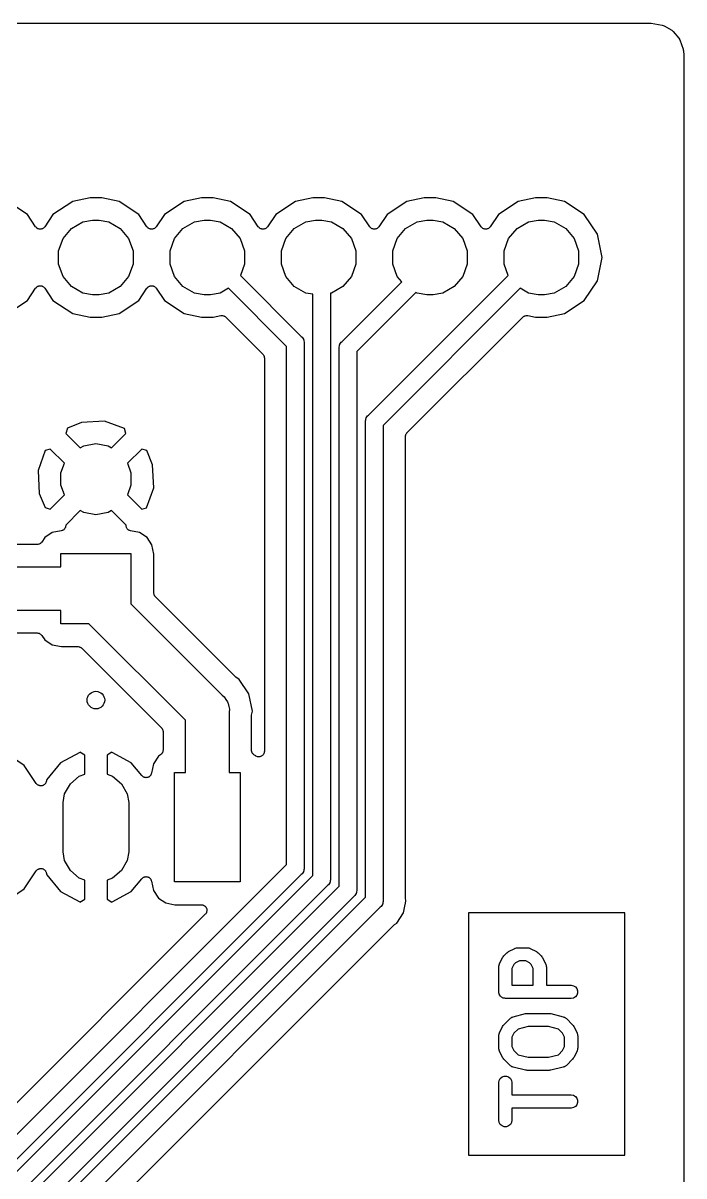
# Model space of a CAD drawing. Extents: x 106 to 188.7, y -135.7 to -88.7.
# Drawn here: x 173.6 to 188.67, y -115 to -88.7 of the extents above; entities that cross this region are included whole.
import ezdxf

# ---------------------------------------------------------------- set-up
doc = ezdxf.new("R2010")
doc.units = 0
doc.header["$MEASUREMENT"] = 0
doc.layers.add('BLACK', color=7, linetype='CONTINUOUS')

msp = doc.modelspace()

# ---------------------------------------------------------------- linework, layer by layer
at = {"layer": 'BLACK', "linetype": 'CONTINUOUS'}
for p, q in [((106.71, -88.696), (187.9, -88.696)), ((187.9, -88.696), (187.911, -88.6979)), ((187.911, -88.6979), (187.922, -88.6979)), ((187.922, -88.6979), (188.179, -88.7431)), ((188.179, -88.7431), (188.22, -88.7582)), ((188.22, -88.7582), (188.393, -88.858)), ((188.393, -88.858), (188.393, -88.858)), ((188.393, -88.858), (188.427, -88.8863)), ((188.427, -88.8863), (188.555, -89.0392)), ((188.555, -89.0392), (188.577, -89.0773)), ((188.577, -89.0773), (188.656, -89.2936)), ((188.656, -89.2936), (188.658, -89.3099)), ((188.658, -89.3099), (188.663, -89.3259)), ((188.663, -89.3259), (188.672, -89.4268)), ((188.672, -89.4268), (188.671, -89.4324)), ((188.671, -89.4324), (188.672, -89.4379)), ((188.672, -89.4379), (188.672, -127.777)), ((173.699, -93.0644), (173.25, -92.7643)), ((174.73, -92.7643), (174.281, -93.0644)), ((175.126, -92.6855), (174.73, -92.7643)), ((175.394, -92.6855), (175.126, -92.6855)), ((175.79, -92.7643), (175.394, -92.6855)), ((176.239, -93.0644), (175.79, -92.7643)), ((177.27, -92.7643), (176.821, -93.0644)), ((177.666, -92.6855), (177.27, -92.7643)), ((177.934, -92.6855), (177.666, -92.6855)), ((178.33, -92.7643), (177.934, -92.6855)), ((178.779, -93.0644), (178.33, -92.7643)), ((179.81, -92.7643), (179.361, -93.0644)), ((180.206, -92.6855), (179.81, -92.7643)), ((180.474, -92.6855), (180.206, -92.6855)), ((180.87, -92.7643), (180.474, -92.6855)), ((181.319, -93.0644), (180.87, -92.7643)), ((182.35, -92.7643), (181.901, -93.0644)), ((182.746, -92.6855), (182.35, -92.7643)), ((183.014, -92.6855), (182.746, -92.6855)), ((183.41, -92.7643), (183.014, -92.6855)), ((183.859, -93.0644), (183.41, -92.7643)), ((184.89, -92.7643), (184.441, -93.0644)), ((185.286, -92.6855), (184.89, -92.7643)), ((185.554, -92.6855), (185.286, -92.6855)), ((185.95, -92.7643), (185.554, -92.6855)), ((186.399, -93.0644), (185.95, -92.7643)), ((173.884, -93.3418), (173.699, -93.0644)), ((174.281, -93.0644), (174.096, -93.3418)), ((176.424, -93.3418), (176.239, -93.0644)), ((176.821, -93.0644), (176.636, -93.3418)), ((178.964, -93.3418), (178.779, -93.0644)), ((179.361, -93.0644), (179.176, -93.3418)), ((181.504, -93.3418), (181.319, -93.0644)), ((181.901, -93.0644), (181.716, -93.3418)), ((184.044, -93.3418), (183.859, -93.0644)), ((184.441, -93.0644), (184.256, -93.3418)), ((186.699, -93.5136), (186.399, -93.0644)), ((173.894, -93.3518), (173.884, -93.3418)), ((173.902, -93.363), (173.894, -93.3518)), ((174.086, -93.3518), (174.078, -93.363)), ((174.096, -93.3418), (174.086, -93.3518)), ((174.705, -93.3823), (174.965, -93.2324)), ((174.965, -93.2324), (175.186, -93.1935)), ((175.186, -93.1935), (175.334, -93.1935)), ((175.334, -93.1935), (175.555, -93.2324)), ((175.555, -93.2324), (175.815, -93.3823)), ((176.434, -93.3518), (176.424, -93.3418)), ((176.442, -93.363), (176.434, -93.3518)), ((176.626, -93.3518), (176.618, -93.363)), ((176.636, -93.3418), (176.626, -93.3518)), ((177.245, -93.3823), (177.505, -93.2324)), ((177.505, -93.2324), (177.726, -93.1935)), ((177.726, -93.1935), (177.874, -93.1935)), ((177.874, -93.1935), (178.095, -93.2324)), ((178.095, -93.2324), (178.355, -93.3823)), ((178.974, -93.3518), (178.964, -93.3418)), ((178.982, -93.363), (178.974, -93.3518)), ((179.166, -93.3518), (179.158, -93.363)), ((179.176, -93.3418), (179.166, -93.3518)), ((179.785, -93.3823), (180.045, -93.2324)), ((180.045, -93.2324), (180.266, -93.1935)), ((180.266, -93.1935), (180.414, -93.1935)), ((180.414, -93.1935), (180.635, -93.2324)), ((180.635, -93.2324), (180.895, -93.3823)), ((181.514, -93.3518), (181.504, -93.3418)), ((181.522, -93.363), (181.514, -93.3518)), ((181.706, -93.3518), (181.698, -93.363)), ((181.716, -93.3418), (181.706, -93.3518)), ((182.325, -93.3823), (182.585, -93.2324)), ((182.585, -93.2324), (182.806, -93.1935)), ((182.806, -93.1935), (182.954, -93.1935)), ((182.954, -93.1935), (183.175, -93.2324)), ((183.175, -93.2324), (183.435, -93.3823)), ((184.054, -93.3518), (184.044, -93.3418)), ((184.062, -93.363), (184.054, -93.3518)), ((184.246, -93.3518), (184.238, -93.363)), ((184.256, -93.3418), (184.246, -93.3518)), ((184.865, -93.3823), (185.125, -93.2324)), ((185.125, -93.2324), (185.346, -93.1935)), ((185.346, -93.1935), (185.494, -93.1935)), ((185.494, -93.1935), (185.715, -93.2324)), ((185.715, -93.2324), (185.975, -93.3823)), ((173.909, -93.3676), (173.902, -93.363)), ((173.915, -93.3737), (173.909, -93.3676)), ((173.927, -93.3798), (173.915, -93.3737)), ((173.939, -93.3875), (173.927, -93.3798)), ((173.947, -93.3895), (173.939, -93.3875)), ((173.954, -93.3932), (173.947, -93.3895)), ((173.968, -93.3947), (173.954, -93.3932)), ((173.982, -93.398), (173.968, -93.3947)), ((173.99, -93.3971), (173.982, -93.398)), ((173.998, -93.398), (173.99, -93.3971)), ((174.012, -93.3947), (173.998, -93.398)), ((174.026, -93.3932), (174.012, -93.3947)), ((174.033, -93.3895), (174.026, -93.3932)), ((174.041, -93.3875), (174.033, -93.3895)), ((174.053, -93.3798), (174.041, -93.3875)), ((174.065, -93.3737), (174.053, -93.3798)), ((174.071, -93.3676), (174.065, -93.3737)), ((174.078, -93.363), (174.071, -93.3676)), ((174.41, -93.8936), (174.513, -93.6119)), ((174.513, -93.6119), (174.705, -93.3823)), ((175.815, -93.3823), (176.007, -93.6119)), ((176.007, -93.6119), (176.11, -93.8936)), ((176.449, -93.3676), (176.442, -93.363)), ((176.455, -93.3737), (176.449, -93.3676)), ((176.467, -93.3798), (176.455, -93.3737)), ((176.479, -93.3875), (176.467, -93.3798)), ((176.487, -93.3895), (176.479, -93.3875)), ((176.494, -93.3932), (176.487, -93.3895)), ((176.508, -93.3947), (176.494, -93.3932)), ((176.522, -93.398), (176.508, -93.3947)), ((176.53, -93.3971), (176.522, -93.398)), ((176.538, -93.398), (176.53, -93.3971)), ((176.552, -93.3947), (176.538, -93.398)), ((176.566, -93.3932), (176.552, -93.3947)), ((176.573, -93.3895), (176.566, -93.3932)), ((176.581, -93.3875), (176.573, -93.3895)), ((176.593, -93.3798), (176.581, -93.3875)), ((176.605, -93.3737), (176.593, -93.3798)), ((176.611, -93.3676), (176.605, -93.3737)), ((176.618, -93.363), (176.611, -93.3676)), ((176.95, -93.8936), (177.053, -93.6119)), ((177.053, -93.6119), (177.245, -93.3823)), ((178.355, -93.3823), (178.547, -93.6119)), ((178.547, -93.6119), (178.65, -93.8936)), ((178.989, -93.3676), (178.982, -93.363)), ((178.995, -93.3737), (178.989, -93.3676)), ((179.007, -93.3798), (178.995, -93.3737)), ((179.019, -93.3875), (179.007, -93.3798)), ((179.027, -93.3895), (179.019, -93.3875)), ((179.034, -93.3932), (179.027, -93.3895)), ((179.048, -93.3947), (179.034, -93.3932)), ((179.062, -93.398), (179.048, -93.3947)), ((179.07, -93.3971), (179.062, -93.398)), ((179.078, -93.398), (179.07, -93.3971)), ((179.092, -93.3947), (179.078, -93.398)), ((179.106, -93.3932), (179.092, -93.3947)), ((179.113, -93.3895), (179.106, -93.3932)), ((179.121, -93.3875), (179.113, -93.3895)), ((179.133, -93.3798), (179.121, -93.3875)), ((179.145, -93.3737), (179.133, -93.3798)), ((179.151, -93.3676), (179.145, -93.3737)), ((179.158, -93.363), (179.151, -93.3676)), ((179.49, -93.8936), (179.593, -93.6119)), ((179.593, -93.6119), (179.785, -93.3823)), ((180.895, -93.3823), (181.087, -93.6119)), ((181.087, -93.6119), (181.19, -93.8936)), ((181.529, -93.3676), (181.522, -93.363)), ((181.535, -93.3737), (181.529, -93.3676)), ((181.547, -93.3798), (181.535, -93.3737)), ((181.559, -93.3875), (181.547, -93.3798)), ((181.567, -93.3895), (181.559, -93.3875)), ((181.574, -93.3932), (181.567, -93.3895)), ((181.588, -93.3947), (181.574, -93.3932)), ((181.602, -93.398), (181.588, -93.3947)), ((181.61, -93.3971), (181.602, -93.398)), ((181.618, -93.398), (181.61, -93.3971)), ((181.632, -93.3947), (181.618, -93.398)), ((181.646, -93.3932), (181.632, -93.3947)), ((181.653, -93.3895), (181.646, -93.3932)), ((181.661, -93.3875), (181.653, -93.3895)), ((181.673, -93.3798), (181.661, -93.3875)), ((181.685, -93.3737), (181.673, -93.3798)), ((181.691, -93.3676), (181.685, -93.3737)), ((181.698, -93.363), (181.691, -93.3676)), ((182.03, -93.8936), (182.133, -93.6119)), ((182.133, -93.6119), (182.325, -93.3823)), ((183.435, -93.3823), (183.627, -93.6119)), ((183.627, -93.6119), (183.73, -93.8936)), ((184.069, -93.3676), (184.062, -93.363)), ((184.075, -93.3737), (184.069, -93.3676)), ((184.087, -93.3798), (184.075, -93.3737)), ((184.099, -93.3875), (184.087, -93.3798)), ((184.107, -93.3895), (184.099, -93.3875)), ((184.114, -93.3932), (184.107, -93.3895)), ((184.128, -93.3947), (184.114, -93.3932)), ((184.142, -93.398), (184.128, -93.3947)), ((184.15, -93.3971), (184.142, -93.398)), ((184.158, -93.398), (184.15, -93.3971)), ((184.172, -93.3947), (184.158, -93.398)), ((184.186, -93.3932), (184.172, -93.3947)), ((184.193, -93.3895), (184.186, -93.3932)), ((184.201, -93.3875), (184.193, -93.3895)), ((184.213, -93.3798), (184.201, -93.3875)), ((184.225, -93.3737), (184.213, -93.3798)), ((184.231, -93.3676), (184.225, -93.3737)), ((184.238, -93.363), (184.231, -93.3676)), ((184.57, -93.8936), (184.673, -93.6119)), ((184.673, -93.6119), (184.865, -93.3823)), ((185.975, -93.3823), (186.167, -93.6119)), ((186.167, -93.6119), (186.27, -93.8936)), ((186.805, -94.0435), (186.699, -93.5136)), ((174.41, -94.1934), (174.41, -93.8936)), ((176.11, -93.8936), (176.11, -94.1934)), ((176.95, -94.1934), (176.95, -93.8936)), ((178.65, -93.8936), (178.65, -94.1934)), ((179.49, -94.1934), (179.49, -93.8936)), ((181.19, -93.8936), (181.19, -94.1934)), ((182.03, -94.1934), (182.03, -93.8936)), ((183.73, -93.8936), (183.73, -94.1934)), ((184.57, -94.1934), (184.57, -93.8936)), ((186.27, -93.8936), (186.27, -94.1934)), ((186.699, -94.5734), (186.805, -94.0435)), ((174.513, -94.4751), (174.41, -94.1934)), ((176.11, -94.1934), (176.007, -94.4751)), ((177.053, -94.4751), (176.95, -94.1934)), ((178.65, -94.1934), (178.556, -94.4528)), ((179.593, -94.4751), (179.49, -94.1934)), ((181.19, -94.1934), (181.087, -94.4751)), ((182.133, -94.4751), (182.03, -94.1934)), ((183.73, -94.1934), (183.627, -94.4751)), ((184.664, -94.4528), (184.57, -94.1934)), ((186.27, -94.1934), (186.167, -94.4751)), ((174.705, -94.7047), (174.513, -94.4751)), ((176.007, -94.4751), (175.815, -94.7047)), ((177.245, -94.7047), (177.053, -94.4751)), ((178.556, -94.4528), (179.945, -95.8424)), ((179.785, -94.7047), (179.593, -94.4751)), ((180.875, -95.9564), (182.235, -94.5966)), ((181.087, -94.4751), (180.895, -94.7047)), ((181.475, -97.6424), (184.664, -94.4528)), ((182.235, -94.5966), (182.133, -94.4751)), ((183.627, -94.4751), (183.435, -94.7047)), ((186.167, -94.4751), (185.975, -94.7047)), ((186.399, -95.0226), (186.699, -94.5734)), ((173.699, -95.0226), (173.884, -94.7452)), ((173.884, -94.7452), (173.894, -94.7352)), ((173.894, -94.7352), (173.902, -94.724)), ((173.902, -94.724), (173.909, -94.7194)), ((173.909, -94.7194), (173.915, -94.7133)), ((173.915, -94.7133), (173.927, -94.7072)), ((173.927, -94.7072), (173.939, -94.6995)), ((173.939, -94.6995), (173.947, -94.6975)), ((173.947, -94.6975), (173.954, -94.6938)), ((173.954, -94.6938), (173.968, -94.6923)), ((173.968, -94.6923), (173.982, -94.689)), ((173.982, -94.689), (173.99, -94.6899)), ((173.99, -94.6899), (173.998, -94.689)), ((173.998, -94.689), (174.012, -94.6923)), ((174.012, -94.6923), (174.026, -94.6938)), ((174.026, -94.6938), (174.033, -94.6975)), ((174.033, -94.6975), (174.041, -94.6995)), ((174.041, -94.6995), (174.053, -94.7072)), ((174.053, -94.7072), (174.065, -94.7133)), ((174.065, -94.7133), (174.071, -94.7194)), ((174.071, -94.7194), (174.078, -94.724)), ((174.078, -94.724), (174.086, -94.7352)), ((174.086, -94.7352), (174.096, -94.7452)), ((174.096, -94.7452), (174.281, -95.0226)), ((174.965, -94.8546), (174.705, -94.7047)), ((175.186, -94.8935), (174.965, -94.8546)), ((175.334, -94.8935), (175.186, -94.8935)), ((175.555, -94.8546), (175.334, -94.8935)), ((175.815, -94.7047), (175.555, -94.8546)), ((176.239, -95.0226), (176.424, -94.7452)), ((176.424, -94.7452), (176.434, -94.7352)), ((176.434, -94.7352), (176.442, -94.724)), ((176.442, -94.724), (176.449, -94.7194)), ((176.449, -94.7194), (176.455, -94.7133)), ((176.455, -94.7133), (176.467, -94.7072)), ((176.467, -94.7072), (176.479, -94.6995)), ((176.479, -94.6995), (176.487, -94.6975)), ((176.487, -94.6975), (176.494, -94.6938)), ((176.494, -94.6938), (176.508, -94.6923)), ((176.508, -94.6923), (176.522, -94.689)), ((176.522, -94.689), (176.53, -94.6899)), ((176.53, -94.6899), (176.538, -94.689)), ((176.538, -94.689), (176.552, -94.6923)), ((176.552, -94.6923), (176.566, -94.6938)), ((176.566, -94.6938), (176.573, -94.6975)), ((176.573, -94.6975), (176.581, -94.6995)), ((176.581, -94.6995), (176.593, -94.7072)), ((176.593, -94.7072), (176.605, -94.7133)), ((176.605, -94.7133), (176.611, -94.7194)), ((176.611, -94.7194), (176.618, -94.724)), ((176.618, -94.724), (176.626, -94.7352)), ((176.626, -94.7352), (176.636, -94.7452)), ((176.636, -94.7452), (176.821, -95.0226)), ((177.505, -94.8546), (177.245, -94.7047)), ((177.726, -94.8935), (177.505, -94.8546)), ((177.874, -94.8935), (177.726, -94.8935)), ((178.095, -94.8546), (177.874, -94.8935)), ((178.283, -94.746), (178.095, -94.8546)), ((179.61, -96.0728), (178.283, -94.746)), ((180.045, -94.8546), (179.785, -94.7047)), ((180.21, -94.8837), (180.045, -94.8546)), ((180.21, -108.138), (180.21, -94.8837)), ((180.635, -94.8546), (180.61, -94.859)), ((180.61, -94.859), (180.61, -108.212)), ((180.895, -94.7047), (180.635, -94.8546)), ((182.558, -94.839), (181.21, -96.1869)), ((184.937, -94.746), (181.81, -97.8728)), ((182.585, -94.8546), (182.558, -94.839)), ((182.806, -94.8935), (182.585, -94.8546)), ((182.954, -94.8935), (182.806, -94.8935)), ((183.175, -94.8546), (182.954, -94.8935)), ((183.435, -94.7047), (183.175, -94.8546)), ((185.125, -94.8546), (184.937, -94.746)), ((185.346, -94.8935), (185.125, -94.8546)), ((185.494, -94.8935), (185.346, -94.8935)), ((185.715, -94.8546), (185.494, -94.8935)), ((185.975, -94.7047), (185.715, -94.8546)), ((173.25, -95.3227), (173.699, -95.0226)), ((174.281, -95.0226), (174.73, -95.3227)), ((175.79, -95.3227), (176.239, -95.0226)), ((176.821, -95.0226), (177.27, -95.3227)), ((185.95, -95.3227), (186.399, -95.0226)), ((174.73, -95.3227), (175.126, -95.4015)), ((175.126, -95.4015), (175.394, -95.4015)), ((175.394, -95.4015), (175.79, -95.3227)), ((177.27, -95.3227), (177.666, -95.4015)), ((177.666, -95.4015), (177.934, -95.4015)), ((177.934, -95.4015), (178.106, -95.3672)), ((178.106, -95.3672), (178.124, -95.3668)), ((178.124, -95.3668), (178.142, -95.3653)), ((178.142, -95.3653), (178.146, -95.3663)), ((178.146, -95.3663), (178.15, -95.3662)), ((178.15, -95.3662), (178.167, -95.372)), ((178.167, -95.372), (178.185, -95.3767)), ((178.185, -95.3767), (178.188, -95.3791)), ((178.188, -95.3791), (178.192, -95.3804)), ((178.192, -95.3804), (178.206, -95.3917)), ((178.206, -95.3917), (178.221, -95.402)), ((178.221, -95.402), (179.065, -96.246)), ((182.355, -98.0461), (184.999, -95.402)), ((184.999, -95.402), (185.014, -95.3917)), ((185.014, -95.3917), (185.028, -95.3804)), ((185.028, -95.3804), (185.032, -95.3791)), ((185.032, -95.3791), (185.035, -95.3767)), ((185.035, -95.3767), (185.053, -95.372)), ((185.053, -95.372), (185.07, -95.3662)), ((185.07, -95.3662), (185.074, -95.3663)), ((185.074, -95.3663), (185.078, -95.3653)), ((185.078, -95.3653), (185.096, -95.3668)), ((185.096, -95.3668), (185.114, -95.3672)), ((185.114, -95.3672), (185.286, -95.4015)), ((185.286, -95.4015), (185.554, -95.4015)), ((185.554, -95.4015), (185.95, -95.3227)), ((179.945, -95.8424), (179.966, -95.8594)), ((179.966, -95.8594), (179.979, -95.8824)), ((179.979, -95.8824), (179.994, -95.9041)), ((179.994, -95.9041), (179.996, -95.9128)), ((179.996, -95.9128), (180.001, -95.9205)), ((180.001, -95.9205), (180.005, -95.9466)), ((180.005, -95.9466), (180.012, -95.9723)), ((180.012, -95.9723), (180.01, -95.9987)), ((180.841, -95.9964), (180.854, -95.9735)), ((180.854, -95.9735), (180.875, -95.9564)), ((179.065, -96.246), (179.068, -96.2506)), ((179.068, -96.2506), (179.072, -96.2542)), ((179.072, -96.2542), (179.081, -96.2686)), ((179.61, -107.889), (179.61, -96.0728)), ((180.01, -95.9987), (180.01, -107.963)), ((180.808, -96.0863), (180.815, -96.0607)), ((180.81, -96.1127), (180.808, -96.0863)), ((180.81, -108.386), (180.81, -96.1127)), ((180.815, -96.0607), (180.819, -96.0346)), ((180.819, -96.0346), (180.824, -96.0268)), ((180.824, -96.0268), (180.826, -96.0182)), ((180.826, -96.0182), (180.841, -95.9964)), ((181.21, -96.1869), (181.21, -108.46)), ((179.081, -96.2686), (179.09, -96.2822)), ((179.09, -96.2822), (179.092, -96.2876)), ((179.092, -96.2876), (179.094, -96.2924)), ((179.094, -96.2924), (179.097, -96.3087)), ((179.097, -96.3087), (179.101, -96.3248)), ((179.101, -96.3248), (179.101, -96.3303)), ((179.101, -96.3303), (179.102, -96.3358)), ((179.102, -96.3358), (179.102, -105.309)), ((174.935, -97.806), (174.61, -97.9404)), ((175.458, -97.7811), (174.935, -97.806)), ((175.911, -97.944), (175.458, -97.7811)), ((181.408, -97.7723), (181.415, -97.7467)), ((181.41, -97.7987), (181.408, -97.7723)), ((181.41, -108.635), (181.41, -97.7987)), ((181.415, -97.7467), (181.419, -97.7205)), ((181.419, -97.7205), (181.424, -97.7128)), ((181.424, -97.7128), (181.426, -97.7042)), ((181.426, -97.7042), (181.441, -97.6824)), ((181.441, -97.6824), (181.454, -97.6595)), ((181.454, -97.6595), (181.475, -97.6424)), ((174.61, -97.9404), (174.575, -98.0562)), ((174.575, -98.0562), (174.902, -98.3829)), ((175.618, -98.3829), (175.945, -98.0562)), ((175.945, -98.0562), (175.911, -97.944)), ((181.81, -97.8728), (181.81, -108.709)), ((182.323, -98.1088), (182.326, -98.0924)), ((182.326, -98.0924), (182.328, -98.0876)), ((182.328, -98.0876), (182.33, -98.0822)), ((182.33, -98.0822), (182.339, -98.0686)), ((182.339, -98.0686), (182.348, -98.0542)), ((182.348, -98.0542), (182.352, -98.0506)), ((182.352, -98.0506), (182.355, -98.0461)), ((174.902, -98.3829), (174.982, -98.3366)), ((174.982, -98.3366), (175.26, -98.2877)), ((175.26, -98.2877), (175.538, -98.3366)), ((175.538, -98.3366), (175.618, -98.3829)), ((182.318, -98.1248), (182.323, -98.1088)), ((182.319, -98.1304), (182.318, -98.1248)), ((182.318, -98.1359), (182.319, -98.1304)), ((182.318, -108.635), (182.318, -98.1359)), ((174.104, -98.4491), (173.941, -98.9024)), ((174.216, -98.4154), (174.104, -98.4491)), ((174.54, -98.7392), (174.216, -98.4154)), ((176.304, -98.4154), (175.98, -98.7392)), ((176.42, -98.4502), (176.304, -98.4154)), ((176.554, -98.7747), (176.42, -98.4502)), ((174.46, -98.9589), (174.54, -98.7392)), ((175.98, -98.7392), (176.06, -98.9589)), ((176.579, -99.2976), (176.554, -98.7747)), ((173.941, -98.9024), (173.966, -99.4253)), ((174.46, -99.2411), (174.46, -98.9589)), ((176.06, -98.9589), (176.06, -99.2411)), ((174.54, -99.4608), (174.46, -99.2411)), ((176.06, -99.2411), (175.98, -99.4608)), ((176.416, -99.7509), (176.579, -99.2976)), ((173.966, -99.4253), (174.1, -99.7498)), ((174.216, -99.7846), (174.54, -99.4608)), ((175.98, -99.4608), (176.304, -99.7846)), ((174.1, -99.7498), (174.216, -99.7846)), ((174.902, -99.8171), (174.572, -100.147)), ((174.982, -99.8634), (174.902, -99.8171)), ((175.26, -99.9123), (174.982, -99.8634)), ((175.538, -99.8634), (175.26, -99.9123)), ((175.618, -99.8171), (175.538, -99.8634)), ((175.948, -100.147), (175.618, -99.8171)), ((176.304, -99.7846), (176.416, -99.7509)), ((174.566, -100.196), (174.564, -100.201)), ((174.569, -100.179), (174.566, -100.196)), ((174.573, -100.162), (174.569, -100.179)), ((174.572, -100.147), (174.573, -100.153)), ((174.573, -100.153), (174.572, -100.157)), ((174.572, -100.157), (174.573, -100.162)), ((175.947, -100.153), (175.948, -100.147)), ((175.948, -100.157), (175.947, -100.153)), ((175.947, -100.162), (175.948, -100.157)), ((175.951, -100.179), (175.947, -100.162)), ((175.954, -100.196), (175.951, -100.179)), ((175.956, -100.201), (175.954, -100.196)), ((174.094, -100.434), (174.026, -100.536)), ((174.262, -100.321), (174.094, -100.434)), ((174.471, -100.28), (174.262, -100.321)), ((174.487, -100.274), (174.471, -100.28)), ((174.503, -100.269), (174.487, -100.274)), ((174.507, -100.266), (174.503, -100.269)), ((174.512, -100.264), (174.507, -100.266)), ((174.525, -100.253), (174.512, -100.264)), ((174.539, -100.242), (174.525, -100.253)), ((174.541, -100.238), (174.539, -100.242)), ((174.545, -100.235), (174.541, -100.238)), ((174.553, -100.22), (174.545, -100.235)), ((174.563, -100.205), (174.553, -100.22)), ((174.564, -100.201), (174.563, -100.205)), ((175.957, -100.205), (175.956, -100.201)), ((175.967, -100.22), (175.957, -100.205)), ((175.975, -100.235), (175.967, -100.22)), ((175.979, -100.238), (175.975, -100.235)), ((175.981, -100.242), (175.979, -100.238)), ((175.995, -100.253), (175.981, -100.242)), ((176.008, -100.264), (175.995, -100.253)), ((176.013, -100.266), (176.008, -100.264)), ((176.017, -100.269), (176.013, -100.266)), ((176.033, -100.274), (176.017, -100.269)), ((176.049, -100.28), (176.033, -100.274)), ((176.258, -100.321), (176.049, -100.28)), ((176.426, -100.434), (176.258, -100.321)), ((176.539, -100.602), (176.426, -100.434)), ((173.92, -100.592), (173.016, -100.592)), ((173.938, -100.589), (173.92, -100.592)), ((173.956, -100.587), (173.938, -100.589)), ((173.959, -100.585), (173.956, -100.587)), ((173.964, -100.584), (173.959, -100.585)), ((173.979, -100.575), (173.964, -100.584)), ((173.995, -100.567), (173.979, -100.575)), ((173.998, -100.564), (173.995, -100.567)), ((174.002, -100.562), (173.998, -100.564)), ((174.013, -100.549), (174.002, -100.562)), ((174.026, -100.536), (174.013, -100.549)), ((176.58, -100.813), (176.539, -100.602)), ((174.46, -100.8), (176.06, -100.8)), ((174.46, -101.1), (174.46, -100.8)), ((176.06, -100.8), (176.06, -101.947)), ((176.58, -101.696), (176.58, -100.813)), ((125.169, -101.1), (174.46, -101.1)), ((176.581, -101.702), (176.58, -101.696)), ((176.581, -101.707), (176.581, -101.702)), ((176.585, -101.723), (176.581, -101.707)), ((176.588, -101.74), (176.585, -101.723)), ((176.591, -101.745), (176.588, -101.74)), ((176.592, -101.75), (176.591, -101.745)), ((176.602, -101.764), (176.592, -101.75)), ((176.61, -101.778), (176.602, -101.764)), ((176.06, -101.947), (178.138, -104.025)), ((176.614, -101.782), (176.61, -101.778)), ((176.618, -101.786), (176.614, -101.782)), ((178.434, -103.602), (176.618, -101.786)), ((174.46, -102.1), (126.169, -102.1)), ((174.46, -102.4), (174.46, -102.1)), ((175.099, -102.4), (174.46, -102.4)), ((177.3, -104.601), (175.099, -102.4)), ((163.474, -102.608), (173.92, -102.608)), ((173.92, -102.608), (173.938, -102.611)), ((173.938, -102.611), (173.956, -102.613)), ((173.956, -102.613), (173.959, -102.615)), ((173.959, -102.615), (173.964, -102.616)), ((173.964, -102.616), (173.979, -102.625)), ((173.979, -102.625), (173.995, -102.633)), ((173.995, -102.633), (173.998, -102.636)), ((173.998, -102.636), (174.002, -102.638)), ((174.002, -102.638), (174.013, -102.651)), ((174.013, -102.651), (174.026, -102.664)), ((174.026, -102.664), (174.094, -102.766)), ((174.094, -102.766), (174.262, -102.879)), ((174.262, -102.879), (174.473, -102.92)), ((174.473, -102.92), (174.848, -102.92)), ((174.848, -102.92), (174.854, -102.921)), ((174.854, -102.921), (174.859, -102.921)), ((174.859, -102.921), (174.875, -102.925)), ((174.875, -102.925), (174.892, -102.928)), ((174.892, -102.928), (174.897, -102.931)), ((174.897, -102.931), (174.902, -102.932)), ((174.902, -102.932), (174.916, -102.942)), ((174.916, -102.942), (174.93, -102.95)), ((174.93, -102.95), (174.934, -102.954)), ((174.934, -102.954), (174.938, -102.958)), ((174.938, -102.958), (176.755, -104.774)), ((178.444, -103.609), (178.434, -103.602)), ((178.453, -103.618), (178.444, -103.609)), ((178.527, -103.667), (178.453, -103.618)), ((178.75, -104.001), (178.527, -103.667)), ((178.138, -104.025), (178.189, -104.068)), ((178.189, -104.068), (178.222, -104.125)), ((178.222, -104.125), (178.26, -104.179)), ((178.828, -104.394), (178.75, -104.001)), ((178.26, -104.179), (178.266, -104.201)), ((178.266, -104.201), (178.277, -104.22)), ((178.277, -104.22), (178.289, -104.286)), ((178.289, -104.286), (178.306, -104.35)), ((178.306, -104.35), (178.3, -104.416)), ((178.81, -104.481), (178.828, -104.394)), ((177.3, -105.789), (177.3, -104.601)), ((178.3, -104.416), (178.3, -105.789)), ((178.808, -104.506), (178.81, -104.493)), ((178.808, -105.283), (178.808, -104.506)), ((178.81, -104.493), (178.81, -104.481)), ((176.755, -104.774), (176.758, -104.779)), ((176.758, -104.779), (176.762, -104.782)), ((176.762, -104.782), (176.771, -104.797)), ((176.771, -104.797), (176.78, -104.81)), ((176.78, -104.81), (176.782, -104.816)), ((176.782, -104.816), (176.784, -104.821)), ((176.784, -104.821), (176.787, -104.837)), ((176.787, -104.837), (176.792, -104.853)), ((176.792, -104.853), (176.791, -104.859)), ((176.791, -104.859), (176.792, -104.864)), ((176.792, -104.864), (176.792, -105.283)), ((173.627, -105.632), (173.211, -105.354)), ((174.891, -105.332), (174.453, -105.569)), ((174.897, -105.33), (174.891, -105.332)), ((175.006, -105.393), (174.897, -105.33)), ((175.006, -105.833), (175.006, -105.393)), ((175.623, -105.33), (175.514, -105.393)), ((175.514, -105.393), (175.514, -105.833)), ((175.629, -105.332), (175.623, -105.33)), ((176.067, -105.569), (175.629, -105.332)), ((176.684, -105.423), (176.571, -105.591)), ((176.736, -105.388), (176.684, -105.423)), ((176.749, -105.376), (176.736, -105.388)), ((176.762, -105.364), (176.749, -105.376)), ((176.764, -105.361), (176.762, -105.364)), ((176.767, -105.358), (176.764, -105.361)), ((176.775, -105.342), (176.767, -105.358)), ((176.784, -105.326), (176.775, -105.342)), ((176.785, -105.322), (176.784, -105.326)), ((176.787, -105.318), (176.785, -105.322)), ((176.789, -105.3), (176.787, -105.318)), ((176.792, -105.283), (176.789, -105.3)), ((178.811, -105.3), (178.808, -105.283)), ((178.813, -105.318), (178.811, -105.3)), ((178.815, -105.322), (178.813, -105.318)), ((178.816, -105.326), (178.815, -105.322)), ((178.825, -105.342), (178.816, -105.326)), ((178.833, -105.358), (178.825, -105.342)), ((178.836, -105.361), (178.833, -105.358)), ((178.838, -105.364), (178.836, -105.361)), ((178.851, -105.376), (178.838, -105.364)), ((178.864, -105.388), (178.851, -105.376)), ((178.904, -105.415), (178.864, -105.388)), ((178.908, -105.417), (178.904, -105.415)), ((178.911, -105.419), (178.908, -105.417)), ((178.928, -105.425), (178.911, -105.419)), ((178.945, -105.433), (178.928, -105.425)), ((178.949, -105.433), (178.945, -105.433)), ((178.953, -105.434), (178.949, -105.433)), ((178.971, -105.434), (178.953, -105.434)), ((178.989, -105.435), (178.971, -105.434)), ((178.993, -105.434), (178.989, -105.435)), ((178.997, -105.434), (178.993, -105.434)), ((179.014, -105.428), (178.997, -105.434)), ((179.031, -105.423), (179.014, -105.428)), ((179.035, -105.421), (179.031, -105.423)), ((179.038, -105.419), (179.035, -105.421)), ((179.052, -105.408), (179.038, -105.419)), ((179.067, -105.397), (179.052, -105.408)), ((179.069, -105.394), (179.067, -105.397)), ((179.072, -105.391), (179.069, -105.394)), ((179.081, -105.375), (179.072, -105.391)), ((179.091, -105.36), (179.081, -105.375)), ((179.092, -105.356), (179.091, -105.36)), ((179.094, -105.353), (179.092, -105.356)), ((179.097, -105.335), (179.094, -105.353)), ((179.102, -105.318), (179.097, -105.335)), ((179.102, -105.309), (179.101, -105.313)), ((179.101, -105.313), (179.102, -105.318)), ((173.9, -106.041), (173.627, -105.632)), ((174.453, -105.569), (174.144, -105.952)), ((176.305, -105.864), (176.067, -105.569)), ((176.571, -105.591), (176.528, -105.809)), ((174.144, -105.952), (174.128, -106.006)), ((174.677, -106.049), (174.879, -105.879)), ((174.879, -105.879), (175.006, -105.833)), ((175.514, -105.833), (175.641, -105.879)), ((175.641, -105.879), (175.843, -106.049)), ((176.313, -105.871), (176.305, -105.864)), ((176.32, -105.879), (176.313, -105.871)), ((176.33, -105.885), (176.32, -105.879)), ((176.338, -105.893), (176.33, -105.885)), ((176.348, -105.896), (176.338, -105.893)), ((176.358, -105.902), (176.348, -105.896)), ((176.369, -105.904), (176.358, -105.902)), ((176.379, -105.908), (176.369, -105.904)), ((176.39, -105.909), (176.379, -105.908)), ((176.401, -105.911), (176.39, -105.909)), ((176.412, -105.909), (176.401, -105.911)), ((176.423, -105.909), (176.412, -105.909)), ((176.434, -105.906), (176.423, -105.909)), ((176.444, -105.904), (176.434, -105.906)), ((176.454, -105.899), (176.444, -105.904)), ((176.465, -105.895), (176.454, -105.899)), ((176.474, -105.888), (176.465, -105.895)), ((176.483, -105.883), (176.474, -105.888)), ((176.491, -105.874), (176.483, -105.883)), ((176.499, -105.867), (176.491, -105.874)), ((176.505, -105.858), (176.499, -105.867)), ((176.512, -105.85), (176.505, -105.858)), ((176.516, -105.839), (176.512, -105.85)), ((176.522, -105.829), (176.516, -105.839)), ((176.524, -105.819), (176.522, -105.829)), ((176.528, -105.809), (176.524, -105.819)), ((177.05, -108.289), (177.05, -105.789)), ((177.05, -105.789), (177.3, -105.789)), ((178.3, -105.789), (178.55, -105.789)), ((178.55, -105.789), (178.55, -108.289)), ((173.908, -106.049), (173.9, -106.041)), ((173.914, -106.058), (173.908, -106.049)), ((173.923, -106.065), (173.914, -106.058)), ((173.931, -106.073), (173.923, -106.065)), ((173.94, -106.078), (173.931, -106.073)), ((173.949, -106.084), (173.94, -106.078)), ((173.96, -106.087), (173.949, -106.084)), ((173.97, -106.092), (173.96, -106.087)), ((173.981, -106.093), (173.97, -106.092)), ((173.991, -106.097), (173.981, -106.093)), ((174.003, -106.096), (173.991, -106.097)), ((174.014, -106.097), (174.003, -106.096)), ((174.025, -106.094), (174.014, -106.097)), ((174.035, -106.094), (174.025, -106.094)), ((174.046, -106.089), (174.035, -106.094)), ((174.057, -106.087), (174.046, -106.089)), ((174.066, -106.081), (174.057, -106.087)), ((174.076, -106.076), (174.066, -106.081)), ((174.084, -106.068), (174.076, -106.076)), ((174.094, -106.062), (174.084, -106.068)), ((174.1, -106.053), (174.094, -106.062)), ((174.108, -106.046), (174.1, -106.053)), ((174.113, -106.036), (174.108, -106.046)), ((174.12, -106.026), (174.113, -106.036)), ((174.123, -106.016), (174.12, -106.026)), ((174.128, -106.006), (174.123, -106.016)), ((174.544, -106.279), (174.677, -106.049)), ((175.843, -106.049), (175.976, -106.279)), ((174.51, -106.473), (174.544, -106.279)), ((174.51, -107.605), (174.51, -106.473)), ((175.976, -106.279), (176.01, -106.473)), ((176.01, -106.473), (176.01, -107.605)), ((174.544, -107.799), (174.51, -107.605)), ((174.677, -108.029), (174.544, -107.799)), ((175.976, -107.799), (175.843, -108.029)), ((176.01, -107.605), (175.976, -107.799)), ((160.392, -127.107), (179.61, -107.889)), ((173.627, -108.446), (173.9, -108.037)), ((173.9, -108.037), (173.908, -108.029)), ((173.908, -108.029), (173.914, -108.02)), ((173.914, -108.02), (173.923, -108.013)), ((173.923, -108.013), (173.931, -108.005)), ((173.931, -108.005), (173.94, -108)), ((173.94, -108), (173.949, -107.994)), ((173.949, -107.994), (173.96, -107.991)), ((173.96, -107.991), (173.97, -107.986)), ((173.97, -107.986), (173.981, -107.985)), ((173.981, -107.985), (173.991, -107.981)), ((173.991, -107.981), (174.003, -107.982)), ((174.003, -107.982), (174.014, -107.981)), ((174.014, -107.981), (174.025, -107.984)), ((174.025, -107.984), (174.035, -107.984)), ((174.035, -107.984), (174.046, -107.989)), ((174.046, -107.989), (174.057, -107.991)), ((174.057, -107.991), (174.066, -107.997)), ((174.066, -107.997), (174.076, -108.002)), ((174.076, -108.002), (174.084, -108.01)), ((174.084, -108.01), (174.094, -108.016)), ((174.094, -108.016), (174.1, -108.025)), ((174.1, -108.025), (174.108, -108.032)), ((174.108, -108.032), (174.113, -108.042)), ((174.113, -108.042), (174.12, -108.052)), ((174.12, -108.052), (174.123, -108.062)), ((174.123, -108.062), (174.128, -108.072)), ((174.128, -108.072), (174.144, -108.126)), ((174.879, -108.199), (174.677, -108.029)), ((175.843, -108.029), (175.641, -108.199)), ((179.979, -108.08), (179.966, -108.103)), ((179.994, -108.058), (179.979, -108.08)), ((179.996, -108.049), (179.994, -108.058)), ((180.001, -108.041), (179.996, -108.049)), ((180.005, -108.015), (180.001, -108.041)), ((180.012, -107.99), (180.005, -108.015)), ((180.01, -107.963), (180.012, -107.99)), ((179.945, -108.12), (160.67, -127.395)), ((161.155, -127.193), (180.21, -108.138)), ((174.144, -108.126), (174.453, -108.509)), ((175.006, -108.245), (174.879, -108.199)), ((175.006, -108.685), (175.006, -108.245)), ((175.641, -108.199), (175.514, -108.245)), ((175.514, -108.245), (175.514, -108.685)), ((176.067, -108.509), (176.305, -108.214)), ((176.305, -108.214), (176.313, -108.207)), ((176.313, -108.207), (176.32, -108.199)), ((176.32, -108.199), (176.33, -108.193)), ((176.33, -108.193), (176.338, -108.185)), ((176.338, -108.185), (176.348, -108.182)), ((176.348, -108.182), (176.358, -108.176)), ((176.358, -108.176), (176.369, -108.174)), ((176.369, -108.174), (176.379, -108.17)), ((176.379, -108.17), (176.39, -108.169)), ((176.39, -108.169), (176.401, -108.167)), ((176.401, -108.167), (176.412, -108.169)), ((176.412, -108.169), (176.423, -108.169)), ((176.423, -108.169), (176.434, -108.172)), ((176.434, -108.172), (176.444, -108.174)), ((176.444, -108.174), (176.454, -108.179)), ((176.454, -108.179), (176.465, -108.183)), ((176.465, -108.183), (176.474, -108.19)), ((176.474, -108.19), (176.483, -108.195)), ((176.483, -108.195), (176.491, -108.204)), ((176.491, -108.204), (176.499, -108.211)), ((176.499, -108.211), (176.505, -108.22)), ((176.505, -108.22), (176.512, -108.228)), ((176.512, -108.228), (176.516, -108.239)), ((176.516, -108.239), (176.522, -108.249)), ((176.522, -108.249), (176.524, -108.259)), ((176.524, -108.259), (176.528, -108.269)), ((176.528, -108.269), (176.571, -108.487)), ((178.55, -108.289), (177.05, -108.289)), ((179.966, -108.103), (179.945, -108.12)), ((180.566, -108.351), (180.545, -108.368)), ((180.579, -108.328), (180.566, -108.351)), ((180.594, -108.306), (180.579, -108.328)), ((180.596, -108.298), (180.594, -108.306)), ((180.601, -108.29), (180.596, -108.298)), ((180.605, -108.264), (180.601, -108.29)), ((180.612, -108.238), (180.605, -108.264)), ((180.61, -108.212), (180.612, -108.238)), ((180.545, -108.368), (161.49, -127.423)), ((163.695, -125.501), (180.81, -108.386)), ((173.211, -108.724), (173.627, -108.446)), ((174.453, -108.509), (174.891, -108.746)), ((175.629, -108.746), (176.067, -108.509)), ((176.571, -108.487), (176.684, -108.655)), ((181.166, -108.6), (181.145, -108.617)), ((181.179, -108.577), (181.166, -108.6)), ((181.194, -108.555), (181.179, -108.577)), ((181.196, -108.546), (181.194, -108.555)), ((181.201, -108.539), (181.196, -108.546)), ((181.205, -108.512), (181.201, -108.539)), ((181.212, -108.487), (181.205, -108.512)), ((181.21, -108.46), (181.212, -108.487)), ((181.145, -108.617), (164.03, -125.732)), ((164.965, -125.08), (181.41, -108.635)), ((181.745, -108.865), (165.3, -125.31)), ((174.891, -108.746), (174.897, -108.748)), ((174.897, -108.748), (175.006, -108.685)), ((175.514, -108.685), (175.623, -108.748)), ((175.623, -108.748), (175.629, -108.746)), ((176.684, -108.655), (176.852, -108.768)), ((176.852, -108.768), (177.063, -108.809)), ((177.063, -108.809), (177.665, -108.809)), ((177.665, -108.809), (177.681, -108.812)), ((177.681, -108.812), (177.698, -108.814)), ((177.698, -108.814), (177.703, -108.816)), ((177.703, -108.816), (177.708, -108.817)), ((177.708, -108.817), (177.723, -108.825)), ((177.723, -108.825), (177.738, -108.832)), ((177.738, -108.832), (177.741, -108.836)), ((177.741, -108.836), (177.746, -108.839)), ((177.746, -108.839), (177.757, -108.852)), ((177.757, -108.852), (177.769, -108.864)), ((177.769, -108.864), (177.771, -108.869)), ((177.771, -108.869), (177.775, -108.873)), ((177.775, -108.873), (177.78, -108.889)), ((181.766, -108.848), (181.745, -108.865)), ((181.779, -108.825), (181.766, -108.848)), ((181.794, -108.803), (181.779, -108.825)), ((181.796, -108.795), (181.794, -108.803)), ((181.801, -108.787), (181.796, -108.795)), ((181.805, -108.761), (181.801, -108.787)), ((181.812, -108.735), (181.805, -108.761)), ((181.81, -108.709), (181.812, -108.735)), ((182.277, -108.994), (182.307, -108.843)), ((182.307, -108.843), (182.32, -108.775)), ((182.32, -108.648), (182.318, -108.635)), ((182.32, -108.66), (182.32, -108.648)), ((182.332, -108.718), (182.32, -108.66)), ((182.32, -108.775), (182.332, -108.718)), ((182.32, -108.775), (182.32, -108.775)), ((177.754, -109.026), (160.296, -126.485)), ((177.764, -109.013), (177.754, -109.026)), ((177.775, -109), (177.764, -109.013)), ((177.777, -108.995), (177.775, -109)), ((177.78, -108.99), (177.777, -108.995)), ((177.78, -108.889), (177.787, -108.904)), ((177.784, -108.974), (177.78, -108.99)), ((177.79, -108.958), (177.784, -108.974)), ((177.787, -108.904), (177.788, -108.909)), ((177.788, -108.909), (177.79, -108.914)), ((177.79, -108.914), (177.79, -108.931)), ((177.79, -108.931), (177.791, -108.948)), ((177.791, -108.948), (177.79, -108.953)), ((177.79, -108.953), (177.79, -108.958)), ((182.12, -109.228), (182.277, -108.994)), ((183.757, -108.995), (183.757, -114.525)), ((187.323, -108.995), (183.757, -108.995)), ((187.323, -114.525), (187.323, -108.995)), ((165.845, -125.484), (182.052, -109.276)), ((182.052, -109.276), (182.063, -109.269)), ((182.063, -109.269), (182.072, -109.261)), ((182.072, -109.261), (182.12, -109.228)), ((184.564, -109.975), (184.635, -109.904)), ((184.635, -109.904), (184.655, -109.89)), ((184.655, -109.89), (184.674, -109.876)), ((184.674, -109.876), (184.817, -109.804)), ((184.817, -109.804), (184.825, -109.802)), ((184.825, -109.802), (184.833, -109.798)), ((184.833, -109.798), (184.85, -109.795)), ((184.85, -109.795), (184.867, -109.79)), ((184.867, -109.79), (184.876, -109.79)), ((184.876, -109.79), (184.884, -109.789)), ((184.884, -109.789), (185.099, -109.789)), ((185.099, -109.789), (185.107, -109.79)), ((185.107, -109.79), (185.116, -109.79)), ((185.116, -109.79), (185.133, -109.795)), ((185.133, -109.795), (185.15, -109.798)), ((185.15, -109.798), (185.157, -109.802)), ((185.157, -109.802), (185.166, -109.804)), ((185.166, -109.804), (185.309, -109.876)), ((185.309, -109.876), (185.328, -109.89)), ((185.328, -109.89), (185.347, -109.904)), ((185.347, -109.904), (185.419, -109.975)), ((184.45, -110.207), (184.455, -110.19)), ((184.455, -110.19), (184.458, -110.173)), ((184.458, -110.173), (184.462, -110.165)), ((184.462, -110.165), (184.464, -110.157)), ((184.464, -110.157), (184.536, -110.014)), ((184.536, -110.014), (184.55, -109.995)), ((184.55, -109.995), (184.564, -109.975)), ((184.793, -110.17), (184.749, -110.26)), ((184.83, -110.133), (184.793, -110.17)), ((184.92, -110.089), (184.83, -110.133)), ((185.063, -110.089), (184.92, -110.089)), ((185.153, -110.133), (185.063, -110.089)), ((185.19, -110.17), (185.153, -110.133)), ((185.234, -110.26), (185.19, -110.17)), ((185.419, -109.975), (185.433, -109.995)), ((185.433, -109.995), (185.447, -110.014)), ((185.447, -110.014), (185.518, -110.157)), ((185.518, -110.157), (185.521, -110.165)), ((185.521, -110.165), (185.525, -110.173)), ((185.525, -110.173), (185.528, -110.19)), ((185.528, -110.19), (185.533, -110.207)), ((184.449, -110.224), (184.45, -110.216)), ((184.449, -110.796), (184.449, -110.224)), ((184.45, -110.216), (184.45, -110.207)), ((184.749, -110.26), (184.749, -110.646)), ((185.234, -110.646), (185.234, -110.26)), ((185.533, -110.207), (185.533, -110.216)), ((185.533, -110.216), (185.534, -110.224)), ((185.534, -110.224), (185.534, -110.646)), ((184.749, -110.646), (185.234, -110.646)), ((185.534, -110.646), (186.099, -110.646)), ((186.099, -110.646), (186.15, -110.655)), ((186.15, -110.655), (186.195, -110.681)), ((186.195, -110.681), (186.228, -110.721)), ((184.451, -110.809), (184.449, -110.796)), ((184.451, -110.822), (184.451, -110.809)), ((184.455, -110.834), (184.451, -110.822)), ((184.458, -110.847), (184.455, -110.834)), ((184.464, -110.858), (184.458, -110.847)), ((184.469, -110.871), (184.464, -110.858)), ((184.477, -110.881), (184.469, -110.871)), ((184.484, -110.892), (184.477, -110.881)), ((184.494, -110.901), (184.484, -110.892)), ((184.502, -110.911), (184.494, -110.901)), ((184.514, -110.917), (184.502, -110.911)), ((184.524, -110.926), (184.514, -110.917)), ((184.536, -110.93), (184.524, -110.926)), ((184.547, -110.937), (184.536, -110.93)), ((184.56, -110.939), (184.547, -110.937)), ((184.573, -110.943), (184.56, -110.939)), ((184.586, -110.943), (184.573, -110.943)), ((184.599, -110.946), (184.586, -110.943)), ((186.099, -110.946), (184.599, -110.946)), ((186.15, -110.937), (186.099, -110.946)), ((186.195, -110.911), (186.15, -110.937)), ((186.228, -110.871), (186.195, -110.911)), ((186.228, -110.721), (186.246, -110.77)), ((186.246, -110.822), (186.228, -110.871)), ((186.246, -110.77), (186.246, -110.822)), ((184.564, -111.547), (184.707, -111.404)), ((184.707, -111.404), (184.719, -111.396)), ((184.719, -111.396), (184.729, -111.386)), ((184.729, -111.386), (184.74, -111.381)), ((184.74, -111.381), (184.749, -111.374)), ((184.749, -111.374), (184.763, -111.37)), ((184.763, -111.37), (184.776, -111.364)), ((184.776, -111.364), (185.062, -111.293)), ((185.062, -111.293), (185.08, -111.292)), ((185.08, -111.292), (185.099, -111.289)), ((185.099, -111.289), (185.599, -111.289)), ((185.599, -111.289), (185.617, -111.292)), ((185.617, -111.292), (185.635, -111.293)), ((185.635, -111.293), (185.921, -111.364)), ((185.921, -111.364), (185.934, -111.37)), ((185.934, -111.37), (185.948, -111.374)), ((185.948, -111.374), (185.957, -111.381)), ((185.957, -111.381), (185.968, -111.386)), ((185.968, -111.386), (185.979, -111.396)), ((185.979, -111.396), (185.99, -111.404)), ((185.99, -111.404), (186.133, -111.547)), ((184.45, -111.779), (184.455, -111.762)), ((184.455, -111.762), (184.458, -111.744)), ((184.458, -111.744), (184.462, -111.737)), ((184.462, -111.737), (184.464, -111.729)), ((184.464, -111.729), (184.536, -111.586)), ((184.536, -111.586), (184.55, -111.566)), ((184.55, -111.566), (184.564, -111.547)), ((184.793, -111.742), (184.749, -111.831)), ((184.89, -111.645), (184.793, -111.742)), ((185.117, -111.589), (184.89, -111.645)), ((185.58, -111.589), (185.117, -111.589)), ((185.808, -111.645), (185.58, -111.589)), ((185.904, -111.742), (185.808, -111.645)), ((185.949, -111.831), (185.904, -111.742)), ((186.133, -111.547), (186.147, -111.566)), ((186.147, -111.566), (186.161, -111.586)), ((186.161, -111.586), (186.233, -111.729)), ((186.233, -111.729), (186.235, -111.737)), ((186.235, -111.737), (186.24, -111.744)), ((186.24, -111.744), (186.243, -111.762)), ((186.243, -111.762), (186.248, -111.779)), ((184.449, -111.796), (184.45, -111.787)), ((184.449, -112.081), (184.449, -111.796)), ((184.45, -111.787), (184.45, -111.779)), ((184.749, -111.831), (184.749, -112.046)), ((185.949, -112.046), (185.949, -111.831)), ((186.248, -111.779), (186.247, -111.787)), ((186.247, -111.787), (186.249, -111.796)), ((186.249, -111.796), (186.249, -112.081)), ((184.45, -112.09), (184.449, -112.081)), ((184.45, -112.099), (184.45, -112.09)), ((184.455, -112.115), (184.45, -112.099)), ((184.458, -112.133), (184.455, -112.115)), ((184.462, -112.14), (184.458, -112.133)), ((184.464, -112.149), (184.462, -112.14)), ((184.536, -112.291), (184.464, -112.149)), ((184.55, -112.311), (184.536, -112.291)), ((184.749, -112.046), (184.793, -112.135)), ((184.793, -112.135), (184.89, -112.232)), ((184.89, -112.232), (185.117, -112.289)), ((185.117, -112.289), (185.58, -112.289)), ((185.58, -112.289), (185.808, -112.232)), ((185.808, -112.232), (185.904, -112.135)), ((185.904, -112.135), (185.949, -112.046)), ((186.161, -112.291), (186.147, -112.311)), ((186.233, -112.149), (186.161, -112.291)), ((186.235, -112.14), (186.233, -112.149)), ((186.24, -112.133), (186.235, -112.14)), ((186.243, -112.115), (186.24, -112.133)), ((186.248, -112.099), (186.243, -112.115)), ((186.249, -112.081), (186.247, -112.09)), ((186.247, -112.09), (186.248, -112.099)), ((184.564, -112.33), (184.55, -112.311)), ((184.707, -112.473), (184.564, -112.33)), ((184.719, -112.481), (184.707, -112.473)), ((184.729, -112.491), (184.719, -112.481)), ((184.74, -112.496), (184.729, -112.491)), ((184.749, -112.503), (184.74, -112.496)), ((184.763, -112.507), (184.749, -112.503)), ((184.776, -112.513), (184.763, -112.507)), ((185.062, -112.584), (184.776, -112.513)), ((185.921, -112.513), (185.635, -112.584)), ((185.934, -112.507), (185.921, -112.513)), ((185.948, -112.503), (185.934, -112.507)), ((185.957, -112.496), (185.948, -112.503)), ((185.968, -112.491), (185.957, -112.496)), ((185.979, -112.481), (185.968, -112.491)), ((185.99, -112.473), (185.979, -112.481)), ((186.133, -112.33), (185.99, -112.473)), ((186.147, -112.311), (186.133, -112.33)), ((184.449, -112.867), (184.458, -112.816)), ((184.458, -112.816), (184.484, -112.771)), ((184.484, -112.771), (184.524, -112.737)), ((184.524, -112.737), (184.573, -112.719)), ((184.573, -112.719), (184.625, -112.719)), ((184.625, -112.719), (184.674, -112.737)), ((184.674, -112.737), (184.713, -112.771)), ((184.713, -112.771), (184.74, -112.816)), ((184.74, -112.816), (184.749, -112.867)), ((185.08, -112.585), (185.062, -112.584)), ((185.099, -112.589), (185.08, -112.585)), ((185.599, -112.589), (185.099, -112.589)), ((185.617, -112.585), (185.599, -112.589)), ((185.635, -112.584), (185.617, -112.585)), ((184.449, -113.724), (184.449, -112.867)), ((184.749, -112.867), (184.749, -113.146)), ((184.749, -113.146), (186.099, -113.146)), ((186.099, -113.146), (186.15, -113.155)), ((186.15, -113.155), (186.195, -113.181)), ((186.195, -113.181), (186.228, -113.221)), ((186.228, -113.221), (186.246, -113.27)), ((186.246, -113.322), (186.228, -113.371)), ((186.246, -113.27), (186.246, -113.322)), ((186.099, -113.446), (184.749, -113.446)), ((184.749, -113.446), (184.749, -113.724)), ((186.15, -113.437), (186.099, -113.446)), ((186.195, -113.411), (186.15, -113.437)), ((186.228, -113.371), (186.195, -113.411)), ((184.458, -113.776), (184.449, -113.724)), ((184.484, -113.821), (184.458, -113.776)), ((184.524, -113.854), (184.484, -113.821)), ((184.573, -113.872), (184.524, -113.854)), ((184.625, -113.872), (184.573, -113.872)), ((184.674, -113.854), (184.625, -113.872)), ((184.713, -113.821), (184.674, -113.854)), ((184.74, -113.776), (184.713, -113.821)), ((184.749, -113.724), (184.74, -113.776)), ((183.757, -114.525), (187.323, -114.525))]:
    msp.add_line(p, q, dxfattribs=at)
at = {"layer": 'BLACK'}
msp.add_circle((175.26, -104.14), 0.2, dxfattribs=at)

doc.saveas('drawing.dxf')
